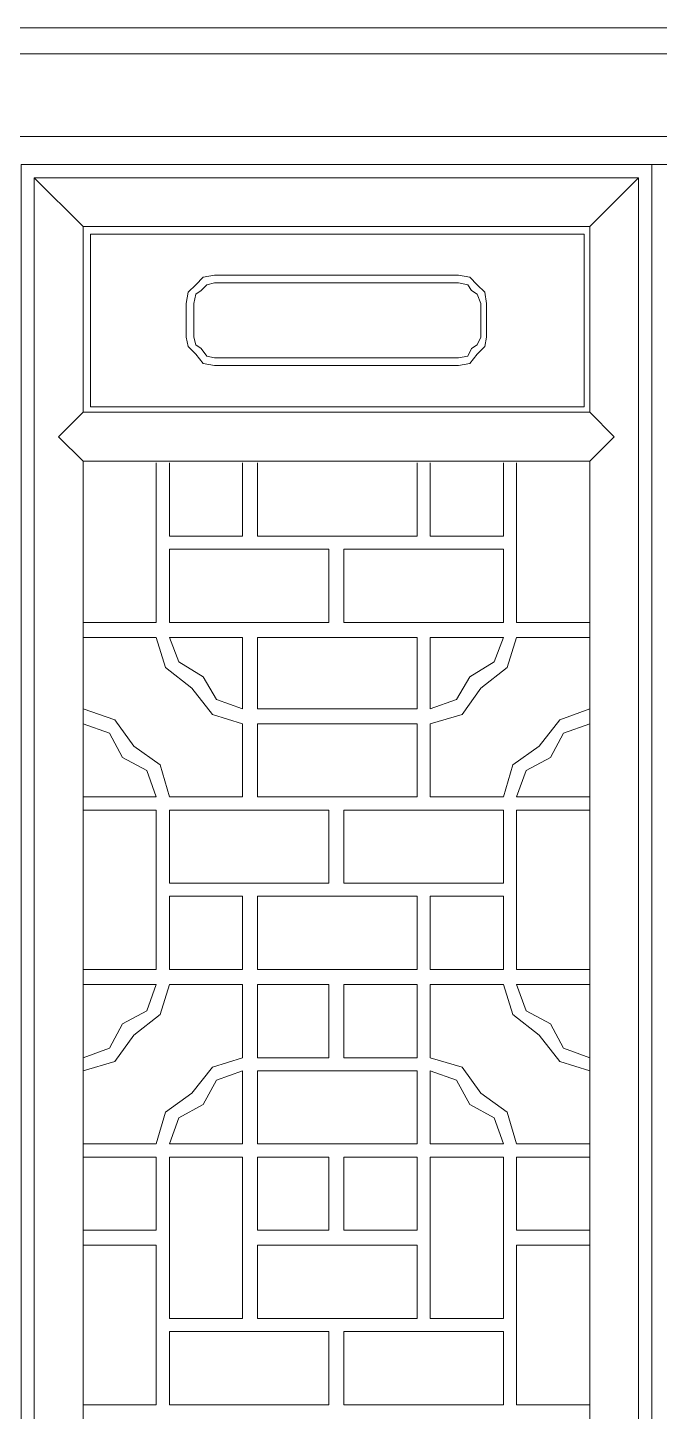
# Model space of a CAD drawing. Header units: centimetres. Extents: x -7.5 to 9.6, y -10.7 to 9.9.
# Drawn here: x -1.37 to 3.6, y -0.99 to 9.91 of the extents above; entities that cross this region are included whole.
import ezdxf

# ---------------------------------------------------------------- set-up
doc = ezdxf.new("R2010")
doc.units = ezdxf.units.CM
doc.header["$MEASUREMENT"] = 0
doc.layers.add('layer 1', color=7, linetype='Continuous')

msp = doc.modelspace()

# ---------------------------------------------------------------- linework, layer by layer
at = {"layer": 'layer 1', "color": 250, "lineweight": 0}
for points, knots in [([(-7.4847, 9.91418), (-7.4847, 9.91418), (9.60556, 9.91418), (9.60556, 9.91418), (9.60556, 9.91418), (9.60556, 9.91418), (9.60556, -10.72435), (9.60556, -10.72435), (9.60556, -10.72435), (9.60556, -10.72435), (-7.4847, -10.72435), (-7.4847, -10.72435), (-7.4847, -10.72435), (-7.4847, -10.72435), (-7.4847, 9.91418), (-7.4847, 9.91418)], [0, 0, 0, 0, 0.25, 0.25, 0.25, 0.25, 0.5, 0.5, 0.5, 0.5, 0.75, 0.75, 0.75, 0.75, 1, 1, 1, 1]), ([(-7.263, 9.7071), (-7.263, 9.7071), (9.38386, 9.7071), (9.38386, 9.7071), (9.38386, 9.7071), (9.38386, 9.7071), (9.38386, -10.51746), (9.38386, -10.51746), (9.38386, -10.51746), (9.38386, -10.51746), (-7.263, -10.51746), (-7.263, -10.51746), (-7.263, -10.51746), (-7.263, -10.51746), (-7.263, 9.7071), (-7.263, 9.7071)], [0, 0, 0, 0, 0.25, 0.25, 0.25, 0.25, 0.5, 0.5, 0.5, 0.5, 0.75, 0.75, 0.75, 0.75, 1, 1, 1, 1]), ([(-6.6125, 9.05661), (-6.6125, 9.05661), (8.73336, 9.05661), (8.73336, 9.05661), (8.73336, 9.05661), (8.73336, 9.05661), (8.73336, -9.85215), (8.73336, -9.85215), (8.73336, -9.85215), (8.73336, -9.85215), (-6.6125, -9.85215), (-6.6125, -9.85215), (-6.6125, -9.85215), (-6.6125, -9.85215), (-6.6125, 9.05661), (-6.6125, 9.05661)], [0, 0, 0, 0, 0.25, 0.25, 0.25, 0.25, 0.5, 0.5, 0.5, 0.5, 0.75, 0.75, 0.75, 0.75, 1, 1, 1, 1]), ([(-1.42318, -9.64507), (-1.42318, -9.64507), (-1.42318, 8.8349), (-1.42318, 8.8349), (-1.42318, 8.8349), (-1.42318, 8.8349), (3.54424, 8.8349), (3.54424, 8.8349), (3.54424, 8.8349), (3.54424, 8.8349), (3.54424, -9.64507), (3.54424, -9.64507), (3.54424, -9.64507), (3.54424, -9.64507), (-1.42318, -9.64507), (-1.42318, -9.64507)], [0, 0, 0, 0, 0.25, 0.25, 0.25, 0.25, 0.5, 0.5, 0.5, 0.5, 0.75, 0.75, 0.75, 0.75, 1, 1, 1, 1]), ([(8.52648, -9.64507), (8.52648, -9.64507), (8.52648, 8.8349), (8.52648, 8.8349), (8.52648, 8.8349), (8.52648, 8.8349), (3.54424, 8.8349), (3.54424, 8.8349), (3.54424, 8.8349), (3.54424, 8.8349), (3.54424, -9.64507), (3.54424, -9.64507), (3.54424, -9.64507), (3.54424, -9.64507), (8.52648, -9.64507), (8.52648, -9.64507)], [0, 0, 0, 0, 0.25, 0.25, 0.25, 0.25, 0.5, 0.5, 0.5, 0.5, 0.75, 0.75, 0.75, 0.75, 1, 1, 1, 1]), ([(3.4407, -9.5269), (3.4407, -9.5269), (-1.31984, -9.5269), (-1.31984, -9.5269), (-1.31984, -9.5269), (-1.31984, -9.5269), (-1.31984, 8.73136), (-1.31984, 8.73136), (-1.31984, 8.73136), (-1.31984, 8.73136), (3.4407, 8.73136), (3.4407, 8.73136), (3.4407, 8.73136), (3.4407, 8.73136), (3.4407, -9.5269), (3.4407, -9.5269)], [0, 0, 0, 0, 0.25, 0.25, 0.25, 0.25, 0.5, 0.5, 0.5, 0.5, 0.75, 0.75, 0.75, 0.75, 1, 1, 1, 1]), ([(-0.93531, 8.34703), (-0.93531, 8.34703), (3.05637, 8.34703), (3.05637, 8.34703), (3.05637, 8.34703), (3.05637, 8.34703), (3.05637, 6.88342), (3.05637, 6.88342), (3.05637, 6.88342), (3.05637, 6.88342), (-0.93531, 6.88342), (-0.93531, 6.88342), (-0.93531, 6.88342), (-0.93531, 6.88342), (-0.93531, 8.34703), (-0.93531, 8.34703)], [0, 0, 0, 0, 0.25, 0.25, 0.25, 0.25, 0.5, 0.5, 0.5, 0.5, 0.75, 0.75, 0.75, 0.75, 1, 1, 1, 1]), ([(3.01191, 8.28795), (3.01191, 8.28795), (3.01191, 6.92769), (3.01191, 6.92769), (3.01191, 6.92769), (3.01191, 6.92769), (-0.87623, 6.92769), (-0.87623, 6.92769), (-0.87623, 6.92769), (-0.87623, 6.92769), (-0.87623, 8.28795), (-0.87623, 8.28795), (-0.87623, 8.28795), (-0.87623, 8.28795), (3.01191, 8.28795), (3.01191, 8.28795), (3.01191, 8.28795), (3.01191, 8.28795), (-0.87623, 8.28795), (-0.87623, 8.28795)], [0, 0, 0, 0, 0.2, 0.2, 0.2, 0.2, 0.4, 0.4, 0.4, 0.4, 0.6, 0.6, 0.6, 0.6, 0.8, 0.8, 0.8, 0.8, 1, 1, 1, 1]), ([(0.09951, 7.9627), (0.09951, 7.9627), (0.01079, 7.94789), (0.01079, 7.94789), (0.01079, 7.94789), (0.01079, 7.94789), (-0.0483, 7.88861), (-0.0483, 7.88861)], [0, 0, 0, 0, 0.5, 0.5, 0.5, 0.5, 1, 1, 1, 1]), ([(2.16935, 7.88861), (2.16935, 7.88861), (2.11007, 7.94789), (2.11007, 7.94789), (2.11007, 7.94789), (2.11007, 7.94789), (2.02154, 7.9627), (2.02154, 7.9627)], [0, 0, 0, 0, 0.5, 0.5, 0.5, 0.5, 1, 1, 1, 1]), ([(-0.0483, 7.88861), (-0.0483, 7.88861), (-0.10738, 7.82953), (-0.10738, 7.82953), (-0.10738, 7.82953), (-0.10738, 7.82953), (-0.1222, 7.74081), (-0.1222, 7.74081)], [0, 0, 0, 0, 0.5, 0.5, 0.5, 0.5, 1, 1, 1, 1]), ([(0.09951, 7.90343), (0.09951, 7.90343), (0.04043, 7.88861), (0.04043, 7.88861), (0.04043, 7.88861), (0.04043, 7.88861), (-0.00403, 7.84435), (-0.00403, 7.84435)], [0, 0, 0, 0, 0.5, 0.5, 0.5, 0.5, 1, 1, 1, 1]), ([(2.12489, 7.84435), (2.12489, 7.84435), (2.09544, 7.88861), (2.09544, 7.88861), (2.09544, 7.88861), (2.09544, 7.88861), (2.02154, 7.90343), (2.02154, 7.90343)], [0, 0, 0, 0, 0.5, 0.5, 0.5, 0.5, 1, 1, 1, 1]), ([(2.24325, 7.74081), (2.24325, 7.74081), (2.22843, 7.82953), (2.22843, 7.82953), (2.22843, 7.82953), (2.22843, 7.82953), (2.16935, 7.88861), (2.16935, 7.88861)], [0, 0, 0, 0, 0.5, 0.5, 0.5, 0.5, 1, 1, 1, 1]), ([(-0.00403, 7.84435), (-0.00403, 7.84435), (-0.0483, 7.81471), (-0.0483, 7.81471), (-0.0483, 7.81471), (-0.0483, 7.81471), (-0.06311, 7.74081), (-0.06311, 7.74081)], [0, 0, 0, 0, 0.5, 0.5, 0.5, 0.5, 1, 1, 1, 1]), ([(2.19879, 7.74081), (2.19879, 7.74081), (2.16935, 7.81471), (2.16935, 7.81471), (2.16935, 7.81471), (2.16935, 7.81471), (2.12489, 7.84435), (2.12489, 7.84435)], [0, 0, 0, 0, 0.5, 0.5, 0.5, 0.5, 1, 1, 1, 1]), ([(-0.1222, 7.47464), (-0.1222, 7.47464), (-0.10738, 7.40074), (-0.10738, 7.40074), (-0.10738, 7.40074), (-0.10738, 7.40074), (-0.0483, 7.34166), (-0.0483, 7.34166)], [0, 0, 0, 0, 0.5, 0.5, 0.5, 0.5, 1, 1, 1, 1]), ([(-0.06311, 7.47464), (-0.06311, 7.47464), (-0.0483, 7.41556), (-0.0483, 7.41556), (-0.0483, 7.41556), (-0.0483, 7.41556), (-0.00403, 7.38611), (-0.00403, 7.38611)], [0, 0, 0, 0, 0.5, 0.5, 0.5, 0.5, 1, 1, 1, 1]), ([(2.12489, 7.38611), (2.12489, 7.38611), (2.16935, 7.41556), (2.16935, 7.41556), (2.16935, 7.41556), (2.16935, 7.41556), (2.19879, 7.47464), (2.19879, 7.47464)], [0, 0, 0, 0, 0.5, 0.5, 0.5, 0.5, 1, 1, 1, 1]), ([(2.16935, 7.34166), (2.16935, 7.34166), (2.22843, 7.40074), (2.22843, 7.40074), (2.22843, 7.40074), (2.22843, 7.40074), (2.24325, 7.47464), (2.24325, 7.47464)], [0, 0, 0, 0, 0.5, 0.5, 0.5, 0.5, 1, 1, 1, 1]), ([(-0.0483, 7.34166), (-0.0483, 7.34166), (0.01079, 7.26775), (0.01079, 7.26775), (0.01079, 7.26775), (0.01079, 7.26775), (0.09951, 7.25294), (0.09951, 7.25294)], [0, 0, 0, 0, 0.5, 0.5, 0.5, 0.5, 1, 1, 1, 1]), ([(-0.00403, 7.38611), (-0.00403, 7.38611), (0.04043, 7.32684), (0.04043, 7.32684), (0.04043, 7.32684), (0.04043, 7.32684), (0.09951, 7.31202), (0.09951, 7.31202)], [0, 0, 0, 0, 0.5, 0.5, 0.5, 0.5, 1, 1, 1, 1]), ([(2.02154, 7.31202), (2.02154, 7.31202), (2.09544, 7.32684), (2.09544, 7.32684), (2.09544, 7.32684), (2.09544, 7.32684), (2.12489, 7.38611), (2.12489, 7.38611)], [0, 0, 0, 0, 0.5, 0.5, 0.5, 0.5, 1, 1, 1, 1]), ([(2.02154, 7.25294), (2.02154, 7.25294), (2.11007, 7.26775), (2.11007, 7.26775), (2.11007, 7.26775), (2.11007, 7.26775), (2.16935, 7.34166), (2.16935, 7.34166)], [0, 0, 0, 0, 0.5, 0.5, 0.5, 0.5, 1, 1, 1, 1]), ([(-0.93531, 6.4989), (-0.93531, 6.4989), (-1.12758, 6.69116), (-1.12758, 6.69116), (-1.12758, 6.69116), (-1.12758, 6.69116), (-0.93531, 6.88342), (-0.93531, 6.88342)], [0, 0, 0, 0, 0.5, 0.5, 0.5, 0.5, 1, 1, 1, 1]), ([(3.05637, 6.88342), (3.05637, 6.88342), (3.24844, 6.69116), (3.24844, 6.69116), (3.24844, 6.69116), (3.24844, 6.69116), (3.05637, 6.4989), (3.05637, 6.4989)], [0, 0, 0, 0, 0.5, 0.5, 0.5, 0.5, 1, 1, 1, 1]), ([(3.05637, 6.4989), (3.05637, 6.4989), (3.05637, -9.1572), (3.05637, -9.1572), (3.05637, -9.1572), (3.05637, -9.1572), (-0.93531, -9.1572), (-0.93531, -9.1572), (-0.93531, -9.1572), (-0.93531, -9.1572), (-0.93531, 6.4989), (-0.93531, 6.4989), (-0.93531, 6.4989), (-0.93531, 6.4989), (3.05637, 6.4989), (3.05637, 6.4989)], [0, 0, 0, 0, 0.25, 0.25, 0.25, 0.25, 0.5, 0.5, 0.5, 0.5, 0.75, 0.75, 0.75, 0.75, 1, 1, 1, 1]), ([(-0.93531, 5.22755), (-0.93531, 5.22755), (-0.35872, 5.22755), (-0.35872, 5.22755), (-0.35872, 5.22755), (-0.35872, 5.22755), (-0.35872, 6.48428), (-0.35872, 6.48428)], [0, 0, 0, 0, 0.5, 0.5, 0.5, 0.5, 1, 1, 1, 1]), ([(0.32122, 6.48428), (0.32122, 6.48428), (0.32122, 5.90768), (0.32122, 5.90768), (0.32122, 5.90768), (0.32122, 5.90768), (-0.25537, 5.90768), (-0.25537, 5.90768), (-0.25537, 5.90768), (-0.25537, 5.90768), (-0.25537, 6.48428), (-0.25537, 6.48428)], [0, 0, 0, 0, 0.33333333, 0.33333333, 0.33333333, 0.33333333, 0.66666667, 0.66666667, 0.66666667, 0.66666667, 1, 1, 1, 1]), ([(1.69611, 6.48428), (1.69611, 6.48428), (1.69611, 5.90768), (1.69611, 5.90768), (1.69611, 5.90768), (1.69611, 5.90768), (0.43957, 5.90768), (0.43957, 5.90768), (0.43957, 5.90768), (0.43957, 5.90768), (0.43957, 6.48428), (0.43957, 6.48428)], [0, 0, 0, 0, 0.33333333, 0.33333333, 0.33333333, 0.33333333, 0.66666667, 0.66666667, 0.66666667, 0.66666667, 1, 1, 1, 1]), ([(2.37624, 6.48428), (2.37624, 6.48428), (2.37624, 5.90768), (2.37624, 5.90768), (2.37624, 5.90768), (2.37624, 5.90768), (1.79964, 5.90768), (1.79964, 5.90768), (1.79964, 5.90768), (1.79964, 5.90768), (1.79964, 6.48428), (1.79964, 6.48428)], [0, 0, 0, 0, 0.33333333, 0.33333333, 0.33333333, 0.33333333, 0.66666667, 0.66666667, 0.66666667, 0.66666667, 1, 1, 1, 1]), ([(3.05637, 5.22755), (3.05637, 5.22755), (2.47978, 5.22755), (2.47978, 5.22755), (2.47978, 5.22755), (2.47978, 5.22755), (2.47978, 6.48428), (2.47978, 6.48428)], [0, 0, 0, 0, 0.5, 0.5, 0.5, 0.5, 1, 1, 1, 1]), ([(1.00135, 5.22755), (1.00135, 5.22755), (1.00135, 5.80414), (1.00135, 5.80414), (1.00135, 5.80414), (1.00135, 5.80414), (-0.25537, 5.80414), (-0.25537, 5.80414), (-0.25537, 5.80414), (-0.25537, 5.80414), (-0.25537, 5.22755), (-0.25537, 5.22755), (-0.25537, 5.22755), (-0.25537, 5.22755), (1.00135, 5.22755), (1.00135, 5.22755)], [0, 0, 0, 0, 0.25, 0.25, 0.25, 0.25, 0.5, 0.5, 0.5, 0.5, 0.75, 0.75, 0.75, 0.75, 1, 1, 1, 1]), ([(2.37624, 5.22755), (2.37624, 5.22755), (2.37624, 5.80414), (2.37624, 5.80414), (2.37624, 5.80414), (2.37624, 5.80414), (1.1197, 5.80414), (1.1197, 5.80414), (1.1197, 5.80414), (1.1197, 5.80414), (1.1197, 5.22755), (1.1197, 5.22755), (1.1197, 5.22755), (1.1197, 5.22755), (2.37624, 5.22755), (2.37624, 5.22755)], [0, 0, 0, 0, 0.25, 0.25, 0.25, 0.25, 0.5, 0.5, 0.5, 0.5, 0.75, 0.75, 0.75, 0.75, 1, 1, 1, 1]), ([(-0.35872, 5.10939), (-0.35872, 5.10939), (-0.28482, 4.87267), (-0.28482, 4.87267), (-0.28482, 4.87267), (-0.28482, 4.87267), (-0.07793, 4.71005), (-0.07793, 4.71005)], [0, 0, 0, 0, 0.5, 0.5, 0.5, 0.5, 1, 1, 1, 1]), ([(-0.25537, 5.10939), (-0.25537, 5.10939), (-0.18128, 4.91713), (-0.18128, 4.91713), (-0.18128, 4.91713), (-0.18128, 4.91713), (0.01079, 4.79877), (0.01079, 4.79877)], [0, 0, 0, 0, 0.5, 0.5, 0.5, 0.5, 1, 1, 1, 1]), ([(0.43957, 4.54742), (0.43957, 4.54742), (1.69611, 4.54742), (1.69611, 4.54742), (1.69611, 4.54742), (1.69611, 4.54742), (1.69611, 5.10939), (1.69611, 5.10939), (1.69611, 5.10939), (1.69611, 5.10939), (0.43957, 5.10939), (0.43957, 5.10939), (0.43957, 5.10939), (0.43957, 5.10939), (0.43957, 4.54742), (0.43957, 4.54742)], [0, 0, 0, 0, 0.25, 0.25, 0.25, 0.25, 0.5, 0.5, 0.5, 0.5, 0.75, 0.75, 0.75, 0.75, 1, 1, 1, 1]), ([(3.05637, 4.54742), (3.05637, 4.54742), (2.81984, 4.4587), (2.81984, 4.4587), (2.81984, 4.4587), (2.81984, 4.4587), (2.65722, 4.25181), (2.65722, 4.25181), (2.65722, 4.25181), (2.65722, 4.25181), (2.45014, 4.10401), (2.45014, 4.10401), (2.45014, 4.10401), (2.45014, 4.10401), (2.37624, 3.85266), (2.37624, 3.85266), (2.37624, 3.85266), (2.37624, 3.85266), (1.79964, 3.85266), (1.79964, 3.85266), (1.79964, 3.85266), (1.79964, 3.85266), (1.79964, 4.42926), (1.79964, 4.42926), (1.79964, 4.42926), (1.79964, 4.42926), (2.05099, 4.50316), (2.05099, 4.50316), (2.05099, 4.50316), (2.05099, 4.50316), (2.19879, 4.71005), (2.19879, 4.71005), (2.19879, 4.71005), (2.19879, 4.71005), (2.40587, 4.87267), (2.40587, 4.87267), (2.40587, 4.87267), (2.40587, 4.87267), (2.47978, 5.10939), (2.47978, 5.10939), (2.47978, 5.10939), (2.47978, 5.10939), (3.05637, 5.10939), (3.05637, 5.10939)], [0, 0, 0, 0, 0.09090909, 0.09090909, 0.09090909, 0.09090909, 0.18181818, 0.18181818, 0.18181818, 0.18181818, 0.27272727, 0.27272727, 0.27272727, 0.27272727, 0.36363636, 0.36363636, 0.36363636, 0.36363636, 0.45454545, 0.45454545, 0.45454545, 0.45454545, 0.54545455, 0.54545455, 0.54545455, 0.54545455, 0.63636364, 0.63636364, 0.63636364, 0.63636364, 0.72727273, 0.72727273, 0.72727273, 0.72727273, 0.81818182, 0.81818182, 0.81818182, 0.81818182, 0.90909091, 0.90909091, 0.90909091, 0.90909091, 1, 1, 1, 1]), ([(2.11007, 4.79877), (2.11007, 4.79877), (2.30233, 4.91713), (2.30233, 4.91713), (2.30233, 4.91713), (2.30233, 4.91713), (2.37624, 5.10939), (2.37624, 5.10939)], [0, 0, 0, 0, 0.5, 0.5, 0.5, 0.5, 1, 1, 1, 1]), ([(0.01079, 4.79877), (0.01079, 4.79877), (0.11433, 4.62133), (0.11433, 4.62133), (0.11433, 4.62133), (0.11433, 4.62133), (0.32122, 4.54742), (0.32122, 4.54742)], [0, 0, 0, 0, 0.5, 0.5, 0.5, 0.5, 1, 1, 1, 1]), ([(1.79964, 4.54742), (1.79964, 4.54742), (2.00672, 4.62133), (2.00672, 4.62133), (2.00672, 4.62133), (2.00672, 4.62133), (2.11007, 4.79877), (2.11007, 4.79877)], [0, 0, 0, 0, 0.5, 0.5, 0.5, 0.5, 1, 1, 1, 1]), ([(-0.07793, 4.71005), (-0.07793, 4.71005), (0.08469, 4.50316), (0.08469, 4.50316), (0.08469, 4.50316), (0.08469, 4.50316), (0.32122, 4.42926), (0.32122, 4.42926)], [0, 0, 0, 0, 0.5, 0.5, 0.5, 0.5, 1, 1, 1, 1]), ([(-0.53617, 4.25181), (-0.53617, 4.25181), (-0.68397, 4.4587), (-0.68397, 4.4587), (-0.68397, 4.4587), (-0.68397, 4.4587), (-0.93531, 4.54742), (-0.93531, 4.54742)], [0, 0, 0, 0, 0.5, 0.5, 0.5, 0.5, 1, 1, 1, 1]), ([(-0.62489, 4.16309), (-0.62489, 4.16309), (-0.72843, 4.35535), (-0.72843, 4.35535), (-0.72843, 4.35535), (-0.72843, 4.35535), (-0.93531, 4.42926), (-0.93531, 4.42926)], [0, 0, 0, 0, 0.5, 0.5, 0.5, 0.5, 1, 1, 1, 1]), ([(-0.25537, 3.85266), (-0.25537, 3.85266), (0.32122, 3.85266), (0.32122, 3.85266), (0.32122, 3.85266), (0.32122, 3.85266), (0.32122, 4.42926), (0.32122, 4.42926)], [0, 0, 0, 0, 0.5, 0.5, 0.5, 0.5, 1, 1, 1, 1]), ([(1.69611, 3.85266), (1.69611, 3.85266), (1.69611, 4.42926), (1.69611, 4.42926), (1.69611, 4.42926), (1.69611, 4.42926), (0.43957, 4.42926), (0.43957, 4.42926), (0.43957, 4.42926), (0.43957, 4.42926), (0.43957, 3.85266), (0.43957, 3.85266), (0.43957, 3.85266), (0.43957, 3.85266), (1.69611, 3.85266), (1.69611, 3.85266)], [0, 0, 0, 0, 0.25, 0.25, 0.25, 0.25, 0.5, 0.5, 0.5, 0.5, 0.75, 0.75, 0.75, 0.75, 1, 1, 1, 1]), ([(3.05637, 4.42926), (3.05637, 4.42926), (2.84929, 4.35535), (2.84929, 4.35535), (2.84929, 4.35535), (2.84929, 4.35535), (2.74594, 4.16309), (2.74594, 4.16309), (2.74594, 4.16309), (2.74594, 4.16309), (2.55368, 4.05955), (2.55368, 4.05955), (2.55368, 4.05955), (2.55368, 4.05955), (2.47978, 3.85266), (2.47978, 3.85266), (2.47978, 3.85266), (2.47978, 3.85266), (3.05637, 3.85266), (3.05637, 3.85266)], [0, 0, 0, 0, 0.2, 0.2, 0.2, 0.2, 0.4, 0.4, 0.4, 0.4, 0.6, 0.6, 0.6, 0.6, 0.8, 0.8, 0.8, 0.8, 1, 1, 1, 1]), ([(-0.35872, 3.85266), (-0.35872, 3.85266), (-0.43263, 4.05955), (-0.43263, 4.05955), (-0.43263, 4.05955), (-0.43263, 4.05955), (-0.62489, 4.16309), (-0.62489, 4.16309)], [0, 0, 0, 0, 0.5, 0.5, 0.5, 0.5, 1, 1, 1, 1]), ([(-0.25537, 3.85266), (-0.25537, 3.85266), (-0.32928, 4.10401), (-0.32928, 4.10401), (-0.32928, 4.10401), (-0.32928, 4.10401), (-0.53617, 4.25181), (-0.53617, 4.25181)], [0, 0, 0, 0, 0.5, 0.5, 0.5, 0.5, 1, 1, 1, 1]), ([(-0.93531, 3.74913), (-0.93531, 3.74913), (-0.35872, 3.74913), (-0.35872, 3.74913), (-0.35872, 3.74913), (-0.35872, 3.74913), (-0.35872, 2.49259), (-0.35872, 2.49259), (-0.35872, 2.49259), (-0.35872, 2.49259), (-0.93531, 2.49259), (-0.93531, 2.49259)], [0, 0, 0, 0, 0.33333333, 0.33333333, 0.33333333, 0.33333333, 0.66666667, 0.66666667, 0.66666667, 0.66666667, 1, 1, 1, 1]), ([(-0.25537, 3.74913), (-0.25537, 3.74913), (1.00135, 3.74913), (1.00135, 3.74913), (1.00135, 3.74913), (1.00135, 3.74913), (1.00135, 3.17253), (1.00135, 3.17253), (1.00135, 3.17253), (1.00135, 3.17253), (-0.25537, 3.17253), (-0.25537, 3.17253), (-0.25537, 3.17253), (-0.25537, 3.17253), (-0.25537, 3.74913), (-0.25537, 3.74913)], [0, 0, 0, 0, 0.25, 0.25, 0.25, 0.25, 0.5, 0.5, 0.5, 0.5, 0.75, 0.75, 0.75, 0.75, 1, 1, 1, 1]), ([(2.37624, 3.17253), (2.37624, 3.17253), (2.37624, 3.74913), (2.37624, 3.74913), (2.37624, 3.74913), (2.37624, 3.74913), (1.1197, 3.74913), (1.1197, 3.74913), (1.1197, 3.74913), (1.1197, 3.74913), (1.1197, 3.17253), (1.1197, 3.17253), (1.1197, 3.17253), (1.1197, 3.17253), (2.37624, 3.17253), (2.37624, 3.17253)], [0, 0, 0, 0, 0.25, 0.25, 0.25, 0.25, 0.5, 0.5, 0.5, 0.5, 0.75, 0.75, 0.75, 0.75, 1, 1, 1, 1]), ([(3.05637, 2.49259), (3.05637, 2.49259), (2.47978, 2.49259), (2.47978, 2.49259), (2.47978, 2.49259), (2.47978, 2.49259), (2.47978, 3.74913), (2.47978, 3.74913), (2.47978, 3.74913), (2.47978, 3.74913), (3.05637, 3.74913), (3.05637, 3.74913)], [0, 0, 0, 0, 0.33333333, 0.33333333, 0.33333333, 0.33333333, 0.66666667, 0.66666667, 0.66666667, 0.66666667, 1, 1, 1, 1]), ([(0.32122, 2.49259), (0.32122, 2.49259), (0.32122, 3.06919), (0.32122, 3.06919), (0.32122, 3.06919), (0.32122, 3.06919), (-0.25537, 3.06919), (-0.25537, 3.06919), (-0.25537, 3.06919), (-0.25537, 3.06919), (-0.25537, 2.49259), (-0.25537, 2.49259), (-0.25537, 2.49259), (-0.25537, 2.49259), (0.32122, 2.49259), (0.32122, 2.49259)], [0, 0, 0, 0, 0.25, 0.25, 0.25, 0.25, 0.5, 0.5, 0.5, 0.5, 0.75, 0.75, 0.75, 0.75, 1, 1, 1, 1]), ([(1.69611, 2.49259), (1.69611, 2.49259), (1.69611, 3.06919), (1.69611, 3.06919), (1.69611, 3.06919), (1.69611, 3.06919), (0.43957, 3.06919), (0.43957, 3.06919), (0.43957, 3.06919), (0.43957, 3.06919), (0.43957, 2.49259), (0.43957, 2.49259), (0.43957, 2.49259), (0.43957, 2.49259), (1.69611, 2.49259), (1.69611, 2.49259)], [0, 0, 0, 0, 0.25, 0.25, 0.25, 0.25, 0.5, 0.5, 0.5, 0.5, 0.75, 0.75, 0.75, 0.75, 1, 1, 1, 1]), ([(2.37624, 3.06919), (2.37624, 3.06919), (2.37624, 2.49259), (2.37624, 2.49259), (2.37624, 2.49259), (2.37624, 2.49259), (1.79964, 2.49259), (1.79964, 2.49259), (1.79964, 2.49259), (1.79964, 2.49259), (1.79964, 3.06919), (1.79964, 3.06919), (1.79964, 3.06919), (1.79964, 3.06919), (2.37624, 3.06919), (2.37624, 3.06919)], [0, 0, 0, 0, 0.25, 0.25, 0.25, 0.25, 0.5, 0.5, 0.5, 0.5, 0.75, 0.75, 0.75, 0.75, 1, 1, 1, 1]), ([(-0.93531, 1.69411), (-0.93531, 1.69411), (-0.68397, 1.76801), (-0.68397, 1.76801), (-0.68397, 1.76801), (-0.68397, 1.76801), (-0.53617, 1.97509), (-0.53617, 1.97509), (-0.53617, 1.97509), (-0.53617, 1.97509), (-0.32928, 2.13771), (-0.32928, 2.13771), (-0.32928, 2.13771), (-0.32928, 2.13771), (-0.25537, 2.37424), (-0.25537, 2.37424), (-0.25537, 2.37424), (-0.25537, 2.37424), (0.32122, 2.37424), (0.32122, 2.37424), (0.32122, 2.37424), (0.32122, 2.37424), (0.32122, 1.79765), (0.32122, 1.79765), (0.32122, 1.79765), (0.32122, 1.79765), (0.08469, 1.72374), (0.08469, 1.72374), (0.08469, 1.72374), (0.08469, 1.72374), (-0.07793, 1.51685), (-0.07793, 1.51685), (-0.07793, 1.51685), (-0.07793, 1.51685), (-0.28482, 1.36886), (-0.28482, 1.36886), (-0.28482, 1.36886), (-0.28482, 1.36886), (-0.35872, 1.11752), (-0.35872, 1.11752), (-0.35872, 1.11752), (-0.35872, 1.11752), (-0.93531, 1.11752), (-0.93531, 1.11752)], [0, 0, 0, 0, 0.09090909, 0.09090909, 0.09090909, 0.09090909, 0.18181818, 0.18181818, 0.18181818, 0.18181818, 0.27272727, 0.27272727, 0.27272727, 0.27272727, 0.36363636, 0.36363636, 0.36363636, 0.36363636, 0.45454545, 0.45454545, 0.45454545, 0.45454545, 0.54545455, 0.54545455, 0.54545455, 0.54545455, 0.63636364, 0.63636364, 0.63636364, 0.63636364, 0.72727273, 0.72727273, 0.72727273, 0.72727273, 0.81818182, 0.81818182, 0.81818182, 0.81818182, 0.90909091, 0.90909091, 0.90909091, 0.90909091, 1, 1, 1, 1]), ([(-0.93531, 1.79765), (-0.93531, 1.79765), (-0.72843, 1.87155), (-0.72843, 1.87155), (-0.72843, 1.87155), (-0.72843, 1.87155), (-0.62489, 2.06381), (-0.62489, 2.06381), (-0.62489, 2.06381), (-0.62489, 2.06381), (-0.43263, 2.16735), (-0.43263, 2.16735), (-0.43263, 2.16735), (-0.43263, 2.16735), (-0.35872, 2.37424), (-0.35872, 2.37424), (-0.35872, 2.37424), (-0.35872, 2.37424), (-0.93531, 2.37424), (-0.93531, 2.37424)], [0, 0, 0, 0, 0.2, 0.2, 0.2, 0.2, 0.4, 0.4, 0.4, 0.4, 0.6, 0.6, 0.6, 0.6, 0.8, 0.8, 0.8, 0.8, 1, 1, 1, 1]), ([(1.00135, 1.79765), (1.00135, 1.79765), (1.00135, 2.37424), (1.00135, 2.37424), (1.00135, 2.37424), (1.00135, 2.37424), (0.43957, 2.37424), (0.43957, 2.37424), (0.43957, 2.37424), (0.43957, 2.37424), (0.43957, 1.79765), (0.43957, 1.79765), (0.43957, 1.79765), (0.43957, 1.79765), (1.00135, 1.79765), (1.00135, 1.79765)], [0, 0, 0, 0, 0.25, 0.25, 0.25, 0.25, 0.5, 0.5, 0.5, 0.5, 0.75, 0.75, 0.75, 0.75, 1, 1, 1, 1]), ([(1.69611, 1.79765), (1.69611, 1.79765), (1.69611, 2.37424), (1.69611, 2.37424), (1.69611, 2.37424), (1.69611, 2.37424), (1.1197, 2.37424), (1.1197, 2.37424), (1.1197, 2.37424), (1.1197, 2.37424), (1.1197, 1.79765), (1.1197, 1.79765), (1.1197, 1.79765), (1.1197, 1.79765), (1.69611, 1.79765), (1.69611, 1.79765)], [0, 0, 0, 0, 0.25, 0.25, 0.25, 0.25, 0.5, 0.5, 0.5, 0.5, 0.75, 0.75, 0.75, 0.75, 1, 1, 1, 1]), ([(2.37624, 2.37424), (2.37624, 2.37424), (1.79964, 2.37424), (1.79964, 2.37424), (1.79964, 2.37424), (1.79964, 2.37424), (1.79964, 1.79765), (1.79964, 1.79765)], [0, 0, 0, 0, 0.5, 0.5, 0.5, 0.5, 1, 1, 1, 1]), ([(2.37624, 2.37424), (2.37624, 2.37424), (2.45014, 2.13771), (2.45014, 2.13771), (2.45014, 2.13771), (2.45014, 2.13771), (2.65722, 1.97509), (2.65722, 1.97509)], [0, 0, 0, 0, 0.5, 0.5, 0.5, 0.5, 1, 1, 1, 1]), ([(2.47978, 2.37424), (2.47978, 2.37424), (2.55368, 2.16735), (2.55368, 2.16735), (2.55368, 2.16735), (2.55368, 2.16735), (2.74594, 2.06381), (2.74594, 2.06381)], [0, 0, 0, 0, 0.5, 0.5, 0.5, 0.5, 1, 1, 1, 1]), ([(2.65722, 1.97509), (2.65722, 1.97509), (2.81984, 1.76801), (2.81984, 1.76801), (2.81984, 1.76801), (2.81984, 1.76801), (3.05637, 1.69411), (3.05637, 1.69411)], [0, 0, 0, 0, 0.5, 0.5, 0.5, 0.5, 1, 1, 1, 1]), ([(2.74594, 2.06381), (2.74594, 2.06381), (2.84929, 1.87155), (2.84929, 1.87155), (2.84929, 1.87155), (2.84929, 1.87155), (3.05637, 1.79765), (3.05637, 1.79765)], [0, 0, 0, 0, 0.5, 0.5, 0.5, 0.5, 1, 1, 1, 1]), ([(2.19879, 1.51685), (2.19879, 1.51685), (2.05099, 1.72374), (2.05099, 1.72374), (2.05099, 1.72374), (2.05099, 1.72374), (1.79964, 1.79765), (1.79964, 1.79765)], [0, 0, 0, 0, 0.5, 0.5, 0.5, 0.5, 1, 1, 1, 1]), ([(0.32122, 1.69411), (0.32122, 1.69411), (0.11433, 1.6202), (0.11433, 1.6202), (0.11433, 1.6202), (0.11433, 1.6202), (0.01079, 1.42813), (0.01079, 1.42813)], [0, 0, 0, 0, 0.5, 0.5, 0.5, 0.5, 1, 1, 1, 1]), ([(1.69611, 1.11752), (1.69611, 1.11752), (1.69611, 1.69411), (1.69611, 1.69411), (1.69611, 1.69411), (1.69611, 1.69411), (0.43957, 1.69411), (0.43957, 1.69411), (0.43957, 1.69411), (0.43957, 1.69411), (0.43957, 1.11752), (0.43957, 1.11752), (0.43957, 1.11752), (0.43957, 1.11752), (1.69611, 1.11752), (1.69611, 1.11752)], [0, 0, 0, 0, 0.25, 0.25, 0.25, 0.25, 0.5, 0.5, 0.5, 0.5, 0.75, 0.75, 0.75, 0.75, 1, 1, 1, 1]), ([(2.11007, 1.42813), (2.11007, 1.42813), (2.00672, 1.6202), (2.00672, 1.6202), (2.00672, 1.6202), (2.00672, 1.6202), (1.79964, 1.69411), (1.79964, 1.69411)], [0, 0, 0, 0, 0.5, 0.5, 0.5, 0.5, 1, 1, 1, 1]), ([(0.01079, 1.42813), (0.01079, 1.42813), (-0.18128, 1.32459), (-0.18128, 1.32459), (-0.18128, 1.32459), (-0.18128, 1.32459), (-0.25537, 1.11752), (-0.25537, 1.11752)], [0, 0, 0, 0, 0.5, 0.5, 0.5, 0.5, 1, 1, 1, 1]), ([(2.37624, 1.11752), (2.37624, 1.11752), (2.30233, 1.32459), (2.30233, 1.32459), (2.30233, 1.32459), (2.30233, 1.32459), (2.11007, 1.42813), (2.11007, 1.42813)], [0, 0, 0, 0, 0.5, 0.5, 0.5, 0.5, 1, 1, 1, 1]), ([(2.47978, 1.11752), (2.47978, 1.11752), (2.40587, 1.36886), (2.40587, 1.36886), (2.40587, 1.36886), (2.40587, 1.36886), (2.19879, 1.51685), (2.19879, 1.51685)], [0, 0, 0, 0, 0.5, 0.5, 0.5, 0.5, 1, 1, 1, 1]), ([(-0.93531, 0.43758), (-0.93531, 0.43758), (-0.35872, 0.43758), (-0.35872, 0.43758), (-0.35872, 0.43758), (-0.35872, 0.43758), (-0.35872, 1.01417), (-0.35872, 1.01417), (-0.35872, 1.01417), (-0.35872, 1.01417), (-0.93531, 1.01417), (-0.93531, 1.01417)], [0, 0, 0, 0, 0.33333333, 0.33333333, 0.33333333, 0.33333333, 0.66666667, 0.66666667, 0.66666667, 0.66666667, 1, 1, 1, 1]), ([(0.32122, -0.25737), (0.32122, -0.25737), (0.32122, 1.01417), (0.32122, 1.01417), (0.32122, 1.01417), (0.32122, 1.01417), (-0.25537, 1.01417), (-0.25537, 1.01417), (-0.25537, 1.01417), (-0.25537, 1.01417), (-0.25537, -0.25737), (-0.25537, -0.25737), (-0.25537, -0.25737), (-0.25537, -0.25737), (0.32122, -0.25737), (0.32122, -0.25737)], [0, 0, 0, 0, 0.25, 0.25, 0.25, 0.25, 0.5, 0.5, 0.5, 0.5, 0.75, 0.75, 0.75, 0.75, 1, 1, 1, 1]), ([(1.00135, 1.01417), (1.00135, 1.01417), (0.43957, 1.01417), (0.43957, 1.01417), (0.43957, 1.01417), (0.43957, 1.01417), (0.43957, 0.43758), (0.43957, 0.43758), (0.43957, 0.43758), (0.43957, 0.43758), (1.00135, 0.43758), (1.00135, 0.43758), (1.00135, 0.43758), (1.00135, 0.43758), (1.00135, 1.01417), (1.00135, 1.01417)], [0, 0, 0, 0, 0.25, 0.25, 0.25, 0.25, 0.5, 0.5, 0.5, 0.5, 0.75, 0.75, 0.75, 0.75, 1, 1, 1, 1]), ([(1.69611, 0.43758), (1.69611, 0.43758), (1.69611, 1.01417), (1.69611, 1.01417), (1.69611, 1.01417), (1.69611, 1.01417), (1.1197, 1.01417), (1.1197, 1.01417), (1.1197, 1.01417), (1.1197, 1.01417), (1.1197, 0.43758), (1.1197, 0.43758), (1.1197, 0.43758), (1.1197, 0.43758), (1.69611, 0.43758), (1.69611, 0.43758)], [0, 0, 0, 0, 0.25, 0.25, 0.25, 0.25, 0.5, 0.5, 0.5, 0.5, 0.75, 0.75, 0.75, 0.75, 1, 1, 1, 1]), ([(2.37624, -0.25737), (2.37624, -0.25737), (2.37624, 1.01417), (2.37624, 1.01417), (2.37624, 1.01417), (2.37624, 1.01417), (1.79964, 1.01417), (1.79964, 1.01417), (1.79964, 1.01417), (1.79964, 1.01417), (1.79964, -0.25737), (1.79964, -0.25737), (1.79964, -0.25737), (1.79964, -0.25737), (2.37624, -0.25737), (2.37624, -0.25737)], [0, 0, 0, 0, 0.25, 0.25, 0.25, 0.25, 0.5, 0.5, 0.5, 0.5, 0.75, 0.75, 0.75, 0.75, 1, 1, 1, 1]), ([(3.05637, 1.01417), (3.05637, 1.01417), (2.47978, 1.01417), (2.47978, 1.01417), (2.47978, 1.01417), (2.47978, 1.01417), (2.47978, 0.43758), (2.47978, 0.43758), (2.47978, 0.43758), (2.47978, 0.43758), (3.05637, 0.43758), (3.05637, 0.43758)], [0, 0, 0, 0, 0.33333333, 0.33333333, 0.33333333, 0.33333333, 0.66666667, 0.66666667, 0.66666667, 0.66666667, 1, 1, 1, 1]), ([(-0.93531, -0.93731), (-0.93531, -0.93731), (-0.35872, -0.93731), (-0.35872, -0.93731), (-0.35872, -0.93731), (-0.35872, -0.93731), (-0.35872, 0.31922), (-0.35872, 0.31922), (-0.35872, 0.31922), (-0.35872, 0.31922), (-0.93531, 0.31922), (-0.93531, 0.31922)], [0, 0, 0, 0, 0.33333333, 0.33333333, 0.33333333, 0.33333333, 0.66666667, 0.66666667, 0.66666667, 0.66666667, 1, 1, 1, 1]), ([(1.69611, -0.25737), (1.69611, -0.25737), (1.69611, 0.31922), (1.69611, 0.31922), (1.69611, 0.31922), (1.69611, 0.31922), (0.43957, 0.31922), (0.43957, 0.31922), (0.43957, 0.31922), (0.43957, 0.31922), (0.43957, -0.25737), (0.43957, -0.25737), (0.43957, -0.25737), (0.43957, -0.25737), (1.69611, -0.25737), (1.69611, -0.25737)], [0, 0, 0, 0, 0.25, 0.25, 0.25, 0.25, 0.5, 0.5, 0.5, 0.5, 0.75, 0.75, 0.75, 0.75, 1, 1, 1, 1]), ([(3.05637, 0.31922), (3.05637, 0.31922), (2.47978, 0.31922), (2.47978, 0.31922), (2.47978, 0.31922), (2.47978, 0.31922), (2.47978, -0.93731), (2.47978, -0.93731), (2.47978, -0.93731), (2.47978, -0.93731), (3.05637, -0.93731), (3.05637, -0.93731)], [0, 0, 0, 0, 0.33333333, 0.33333333, 0.33333333, 0.33333333, 0.66666667, 0.66666667, 0.66666667, 0.66666667, 1, 1, 1, 1]), ([(1.00135, -0.93731), (1.00135, -0.93731), (1.00135, -0.36072), (1.00135, -0.36072), (1.00135, -0.36072), (1.00135, -0.36072), (-0.25537, -0.36072), (-0.25537, -0.36072), (-0.25537, -0.36072), (-0.25537, -0.36072), (-0.25537, -0.93731), (-0.25537, -0.93731), (-0.25537, -0.93731), (-0.25537, -0.93731), (1.00135, -0.93731), (1.00135, -0.93731)], [0, 0, 0, 0, 0.25, 0.25, 0.25, 0.25, 0.5, 0.5, 0.5, 0.5, 0.75, 0.75, 0.75, 0.75, 1, 1, 1, 1]), ([(2.37624, -0.36072), (2.37624, -0.36072), (2.37624, -0.93731), (2.37624, -0.93731), (2.37624, -0.93731), (2.37624, -0.93731), (1.1197, -0.93731), (1.1197, -0.93731), (1.1197, -0.93731), (1.1197, -0.93731), (1.1197, -0.36072), (1.1197, -0.36072), (1.1197, -0.36072), (1.1197, -0.36072), (2.37624, -0.36072), (2.37624, -0.36072)], [0, 0, 0, 0, 0.25, 0.25, 0.25, 0.25, 0.5, 0.5, 0.5, 0.5, 0.75, 0.75, 0.75, 0.75, 1, 1, 1, 1])]:
    msp.add_open_spline(points, degree=3, knots=knots, dxfattribs=at)
for points in [[(-0.93531, 8.34703), (-0.93531, 8.34703), (-1.31984, 8.73136), (-1.31984, 8.73136)], [(3.4407, 8.73136), (3.4407, 8.73136), (3.05637, 8.34703), (3.05637, 8.34703)], [(-0.87623, 8.28795), (-0.87623, 8.28795), (-0.87623, 6.92769), (-0.87623, 6.92769)], [(3.01191, 8.28795), (3.01191, 8.28795), (3.01191, 6.92769), (3.01191, 6.92769)], [(0.09951, 7.9627), (0.09951, 7.9627), (2.02154, 7.9627), (2.02154, 7.9627)], [(0.09951, 7.90343), (0.09951, 7.90343), (2.02154, 7.90343), (2.02154, 7.90343)], [(-0.1222, 7.47464), (-0.1222, 7.47464), (-0.1222, 7.74081), (-0.1222, 7.74081)], [(-0.06311, 7.47464), (-0.06311, 7.47464), (-0.06311, 7.74081), (-0.06311, 7.74081)], [(2.19879, 7.74081), (2.19879, 7.74081), (2.19879, 7.47464), (2.19879, 7.47464)], [(2.24325, 7.74081), (2.24325, 7.74081), (2.24325, 7.47464), (2.24325, 7.47464)], [(2.02154, 7.31202), (2.02154, 7.31202), (0.09951, 7.31202), (0.09951, 7.31202)], [(2.02154, 7.25294), (2.02154, 7.25294), (0.09951, 7.25294), (0.09951, 7.25294)], [(-0.93531, 6.4989), (-0.93531, 6.4989), (-0.93531, -9.1572), (-0.93531, -9.1572)], [(-0.35872, 5.10939), (-0.35872, 5.10939), (-0.93531, 5.10939), (-0.93531, 5.10939)], [(0.32122, 5.10939), (0.32122, 5.10939), (-0.25537, 5.10939), (-0.25537, 5.10939)], [(0.32122, 4.54742), (0.32122, 4.54742), (0.32122, 5.10939), (0.32122, 5.10939)], [(1.79964, 4.54742), (1.79964, 4.54742), (1.79964, 5.10939), (1.79964, 5.10939)], [(1.79964, 5.10939), (1.79964, 5.10939), (2.37624, 5.10939), (2.37624, 5.10939)], [(-0.35872, 3.85266), (-0.35872, 3.85266), (-0.93531, 3.85266), (-0.93531, 3.85266)], [(2.47978, 2.37424), (2.47978, 2.37424), (3.05637, 2.37424), (3.05637, 2.37424)], [(0.32122, 1.69411), (0.32122, 1.69411), (0.32122, 1.11752), (0.32122, 1.11752)], [(1.79964, 1.69411), (1.79964, 1.69411), (1.79964, 1.11752), (1.79964, 1.11752)], [(0.32122, 1.11752), (0.32122, 1.11752), (-0.25537, 1.11752), (-0.25537, 1.11752)], [(1.79964, 1.11752), (1.79964, 1.11752), (2.37624, 1.11752), (2.37624, 1.11752)], [(2.47978, 1.11752), (2.47978, 1.11752), (3.05637, 1.11752), (3.05637, 1.11752)]]:
    msp.add_open_spline(points, degree=3, dxfattribs=at)

doc.saveas('drawing.dxf')
